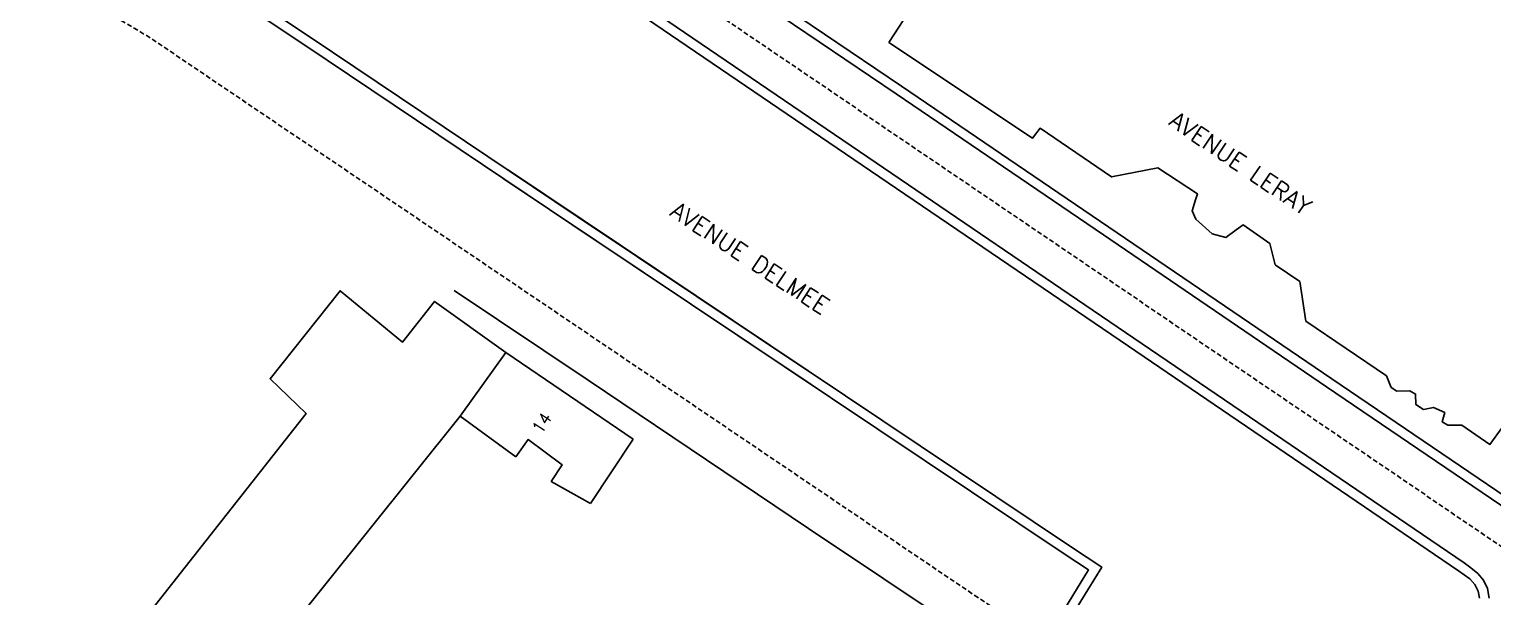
# Model space of a CAD drawing. Header units: millimetres. Extents: x 79999 to 81000, y 145000 to 146000.
# Drawn here: x 80636 to 80787.5, y 145180.8 to 145239.6 of the extents above; entities that cross this region are included whole.
import ezdxf
from ezdxf.enums import TextEntityAlignment as Align

# ---------------------------------------------------------------- set-up
doc = ezdxf.new("R2010")
doc.units = ezdxf.units.MM
doc.linetypes.add('DASHED', pattern=[0.75, 0.5, -0.25])
for name, color, linetype in [('W0001', 6, 'DASHED'), ('W0008', 7, 'CONTINUOUS'), ('W0100', 7, 'CONTINUOUS'), ('W0302', 3, 'CONTINUOUS'), ('W0989', 7, 'CONTINUOUS'), ('W0991', 7, 'CONTINUOUS')]:
    doc.layers.add(name, color=color, linetype=linetype)
doc.styles.get("Standard").update_dxf_attribs({"font": 'romans.shx', "width": 0.85})

msp = doc.modelspace()

# ---------------------------------------------------------------- linework, layer by layer
at = {"layer": 'W0001', "flags": 128}
for points in [[(80665.28, 145269.64), (80795.89, 145180.93), (80912.71, 145106.2), (80927.98, 145095.53), (80984.43, 145063.28), (81000, 145056.21)], [(80767.78, 145158.04), (80648.5, 145238.7), (80638.2, 145244.86)]]:
    msp.add_lwpolyline(points, dxfattribs=at)
at = {"layer": 'W0008'}
for points in [[(80667.31, 145272.46), (80669.99, 145270.7), (80669.99, 145270.7), (80709.78, 145243.69), (80725.72, 145232.89), (80747.18, 145218.29), (80770.26, 145202.55), (80792.08, 145187.75)], [(80787.13, 145180.67), (80786.93, 145181.68), (80786.54, 145182.54), (80785.94, 145183.25), (80785.23, 145183.82), (80784.51, 145184.33), (80749.47, 145208.18), (80722.78, 145226.33), (80682.33, 145253.88), (80663.24, 145266.81)], [(80637.41, 145249.84), (80638.13, 145249.1), (80638.95, 145248.46), (80645.53, 145244.07), (80648.53, 145248.64), (80666.81, 145236.37), (80692.16, 145219.38), (80716.92, 145202.8)], [(80685.05, 145224.15), (80743.21, 145185.2), (80745.65, 145183.61), (80742.76, 145178.91)], [(80697.06, 145103.38), (80717.09, 145120.43), (80735.64, 145136.24), (80756.12, 145153.72), (80756.9, 145154.57), (80757.45, 145155.59), (80757.74, 145156.69), (80757.8, 145157.83), (80757.62, 145158.96), (80757.21, 145160.03), (80756.55, 145160.99), (80755.68, 145161.76), (80739.94, 145172.32), (80716.65, 145187.91), (80693.83, 145203.25), (80679.96, 145212.54)]]:
    msp.add_lwpolyline(points, dxfattribs=at)
at = {"layer": 'W0100'}
for p, q in [((80680.58, 145199.53), (80685.3, 145206.12)), ((80685.3, 145206.12), (80698.49, 145197.14)), ((80686.34, 145195.3), (80680.58, 145199.53)), ((80698.49, 145197.14), (80694.07, 145190.5)), ((80694.07, 145190.5), (80690.01, 145192.76))]:
    msp.add_line(p, q, dxfattribs=at)
for points in [[(80724.95, 145238.2), (80727.5, 145242.07), (80726.07, 145242.91), (80734.33, 145255.5), (80737.33, 145253.34), (80737.82, 145249.08), (80748.07, 145242.01), (80749.78, 145244.88), (80748.99, 145248.89), (80750.88, 145251.77), (80755.27, 145252.54), (80756.99, 145255.5), (80759.45, 145256.14), (80808.18, 145235.73)], [(80788.46, 145198.35), (80787.2, 145196.61), (80784.3, 145198.61), (80782.85, 145198.59), (80782.25, 145198.94), (80782.52, 145199.91), (80781.35, 145200.44), (80780.32, 145200.23), (80779.53, 145200.73), (80779.5, 145201.82), (80778.91, 145202.15), (80777.54, 145202.13), (80776.96, 145202.51), (80776.47, 145203.71), (80768.15, 145209.37), (80767.53, 145213.46), (80764.96, 145215.21), (80764.4, 145217.41), (80761.65, 145219.32), (80760.94, 145218.81), (80759.87, 145218.04), (80758.45, 145218.41), (80756.76, 145219.91), (80756.36, 145220.78), (80756.72, 145221.94), (80756.91, 145222.55), (80752.82, 145225.25), (80748.02, 145224.29), (80740.63, 145229.34), (80739.83, 145228.3), (80724.95, 145238.2)], [(80586.11, 145171), (80579.58, 145161.87), (80608.1, 145125.54), (80630.57, 145143.05), (80625.37, 145149.97), (80664.65, 145199.79), (80660.9, 145203.4), (80668.16, 145212.51), (80674.62, 145207.19), (80677.94, 145211.41), (80685.3, 145206.12), (80680.58, 145199.53), (80642.21, 145151.63), (80647.69, 145144.53), (80669.99, 145115.95), (80671.3, 145114.33)], [(80690.01, 145192.76), (80691.13, 145194.49), (80687.61, 145197.1), (80686.34, 145195.3)]]:
    msp.add_lwpolyline(points, dxfattribs=at)
at = {"layer": 'W0302'}
for points in [[(80792.64, 145188.58), (80770.82, 145203.38), (80747.74, 145219.11), (80726.28, 145233.71), (80710.34, 145244.51), (80670.15, 145271.81), (80670.14, 145271.81), (80668.01, 145273.25)], [(80662.55, 145266.12), (80681.76, 145253.06), (80722.21, 145225.51), (80748.91, 145207.36), (80783.95, 145183.5), (80784.53, 145183.11), (80785.12, 145182.67), (80785.64, 145182.11), (80785.97, 145181.41), (80786.13, 145180.7)], [(80717.47, 145203.63), (80692.71, 145220.21), (80667.37, 145237.2), (80648.25, 145250.03), (80645.24, 145245.46), (80639.51, 145249.29), (80638.8, 145249.84), (80638.18, 145250.48), (80637.66, 145251.21), (80637.24, 145252), (80636.97, 145252.8), (80636.82, 145253.63), (80636.78, 145254.47), (80636.84, 145255.3), (80636.9, 145255.65), (80636.99, 145255.99), (80637.1, 145256.32), (80637.23, 145256.64), (80637.38, 145256.95), (80637.54, 145257.26), (80637.71, 145257.56), (80637.89, 145257.85), (80642.03, 145264.26)], [(80744.11, 145179.21), (80747.01, 145183.91), (80743.77, 145186.03), (80685.6, 145224.98)]]:
    msp.add_lwpolyline(points, dxfattribs=at)

# ---------------------------------------------------------------- texts
at = {"layer": 'W0989'}
for s, rotation, p in [('AVENUE LERAY', 325.899, (80761.38, 145225.71)), ('AVENUE DELMEE', 326.7, (80710.59, 145215.9))]:
    msp.add_text(s, height=1.75, rotation=rotation, dxfattribs=at).set_placement(p, align=Align.MIDDLE)
at = {"layer": 'W0991'}
msp.add_text('14', height=1.25, rotation=56.877, dxfattribs=at).set_placement((80689.05, 145198.83), align=Align.MIDDLE)

doc.saveas('drawing.dxf')
